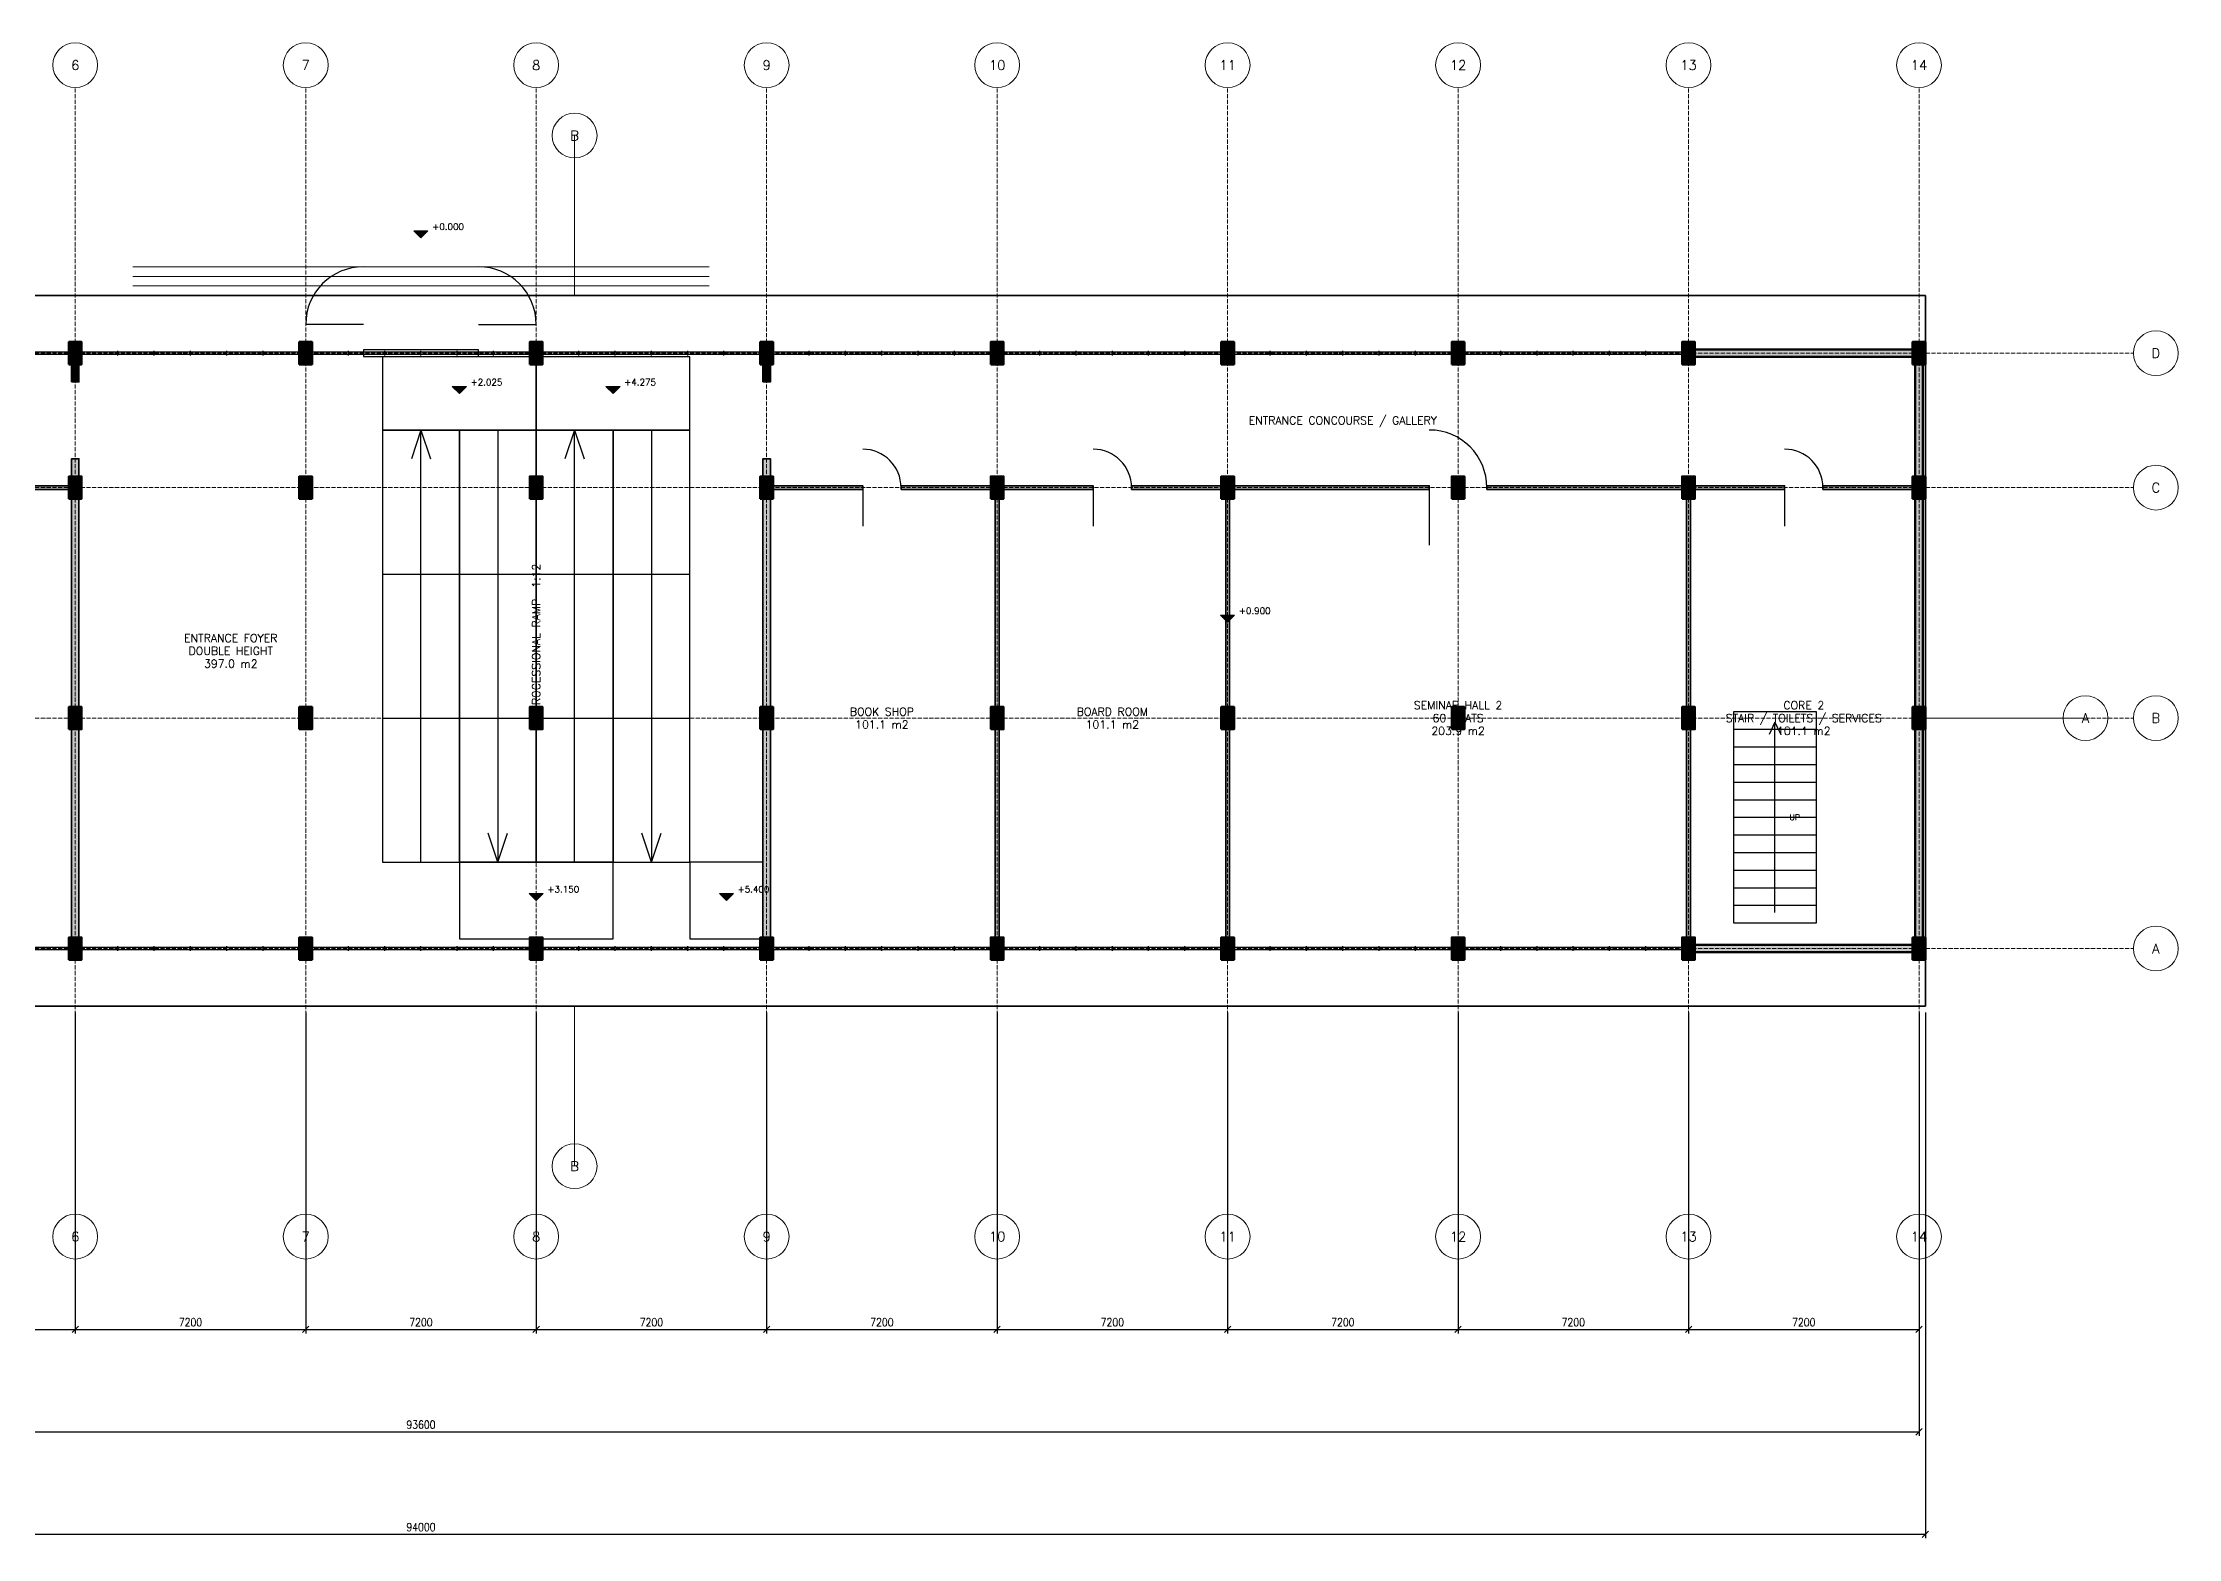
# Model space of a CAD drawing. Header units: millimetres. Extents: x -33945 to 191000, y -348875 to 205218.
# Drawn here: x 34984 to 101700, y -16625 to 30100 of the extents above; entities that cross this region are included whole.
import ezdxf
from ezdxf.enums import TextEntityAlignment as Align

# ---------------------------------------------------------------- set-up
doc = ezdxf.new("R2010")
doc.units = ezdxf.units.MM
doc.header["$LTSCALE"] = 50
doc.linetypes.add('DASHDOT', pattern=[3.556, 2.54, -0.508, 0, -0.508])
for name, color, linetype, lineweight in [('A-ANNO-DIMS', 2, 'Continuous', 13), ('A-ANNO-SYMB', 6, 'Continuous', 18), ('A-ANNO-TEXT', 7, 'Continuous', 18), ('A-DOOR', 2, 'Continuous', 25), ('A-FLOR-LEVL', 6, 'Continuous', 18), ('A-FLOR-RAMP', 3, 'Continuous', 25), ('A-FLOR-STRS', 3, 'Continuous', 25), ('A-GLAZ', 4, 'Continuous', 25), ('A-GRID', 8, 'DASHDOT', 13), ('A-GRID-IDEN', 8, 'Continuous', 13), ('A-SLAB-EDGE', 7, 'Continuous', 35), ('A-WALL-EXTR', 7, 'Continuous', 50), ('A-WALL-INTR', 7, 'Continuous', 35), ('A-WALL-PATT', 253, 'Continuous', 9), ('S-COLS', 1, 'Continuous', 50), ('S-COLS-PATT', 254, 'Continuous', 9)]:
    doc.layers.add(name, color=color, linetype=linetype, lineweight=lineweight)
doc.styles.add('AMA-NOTE', font='romans.shx', dxfattribs={"width": 0.85})
doc.styles.add('AMA-TITLE', font='romand.shx', dxfattribs={"width": 0.9})
doc.dimstyles.new('AMA-100', dxfattribs={"dimscale": 100, "dimtxt": 2.5, "dimasz": 2.5, "dimexe": 1.25, "dimexo": 2, "dimgap": 1, "dimtad": 1, "dimdec": 0, "dimtxsty": 'AMA-NOTE', "dimtsz": 1, "dimcen": 2.5, "dimclrd": 8, "dimclre": 8, "dimclrt": 7, "dimazin": 3, "dimtfac": 1, "dimtmove": 0, "dimatfit": 3})

msp = doc.modelspace()

# ---------------------------------------------------------------- hatches: boundary and pattern name
at = {"layer": 'A-ANNO-SYMB'}
for points in [[(46800, 24000), (46580, 24220), (47020, 24220)], [(48000, 19142), (47780, 19362), (48220, 19362)], [(52800, 19142), (52580, 19362), (53020, 19362)], [(72000, 12000), (71780, 12220), (72220, 12220)], [(50400, 3300), (50180, 3520), (50620, 3520)], [(56342, 3300), (56122, 3520), (56562, 3520)]]:
    msp.add_hatch(color=7, dxfattribs=at).paths.add_polyline_path(points)
at = {"layer": 'A-WALL-PATT'}
for points in [[(35885, 19500), (36115, 19500), (36115, 20050), (35885, 20050)], [(57485, 19500), (57715, 19500), (57715, 20050), (57485, 20050)], [(86600, 20285), (93400, 20285), (93400, 20515), (86600, 20515)], [(93485, 2150), (93715, 2150), (93715, 20050), (93485, 20050)], [(35885, 2150), (36115, 2150), (36115, 17100), (35885, 17100)], [(57485, 2150), (57715, 2150), (57715, 17100), (57485, 17100)], [(33000, 16140), (35940, 16140), (35940, 16260), (33000, 16260)], [(57660, 16140), (60600, 16140), (60600, 16260), (57660, 16260)], [(61800, 16140), (64740, 16140), (64740, 16260), (61800, 16260)], [(64860, 16140), (67800, 16140), (67800, 16260), (64860, 16260)], [(69000, 16140), (71940, 16140), (71940, 16260), (69000, 16260)], [(72060, 16140), (78300, 16140), (78300, 16260), (72060, 16260)], [(80100, 16140), (86340, 16140), (86340, 16260), (80100, 16260)], [(86460, 16140), (89400, 16140), (89400, 16260), (86460, 16260)], [(90600, 16140), (93540, 16140), (93540, 16260), (90600, 16260)], [(64740, 2150), (64860, 2150), (64860, 15850), (64740, 15850)], [(71940, 2150), (72060, 2150), (72060, 15850), (71940, 15850)], [(86340, 2150), (86460, 2150), (86460, 15850), (86340, 15850)], [(86600, 1685), (93400, 1685), (93400, 1915), (86600, 1915)]]:
    msp.add_hatch(color=7, dxfattribs=at).paths.add_polyline_path(points)
at = {"layer": 'S-COLS-PATT'}
for points in [[(35800, 20050), (36200, 20050), (36200, 20750), (35800, 20750)], [(43000, 20050), (43400, 20050), (43400, 20750), (43000, 20750)], [(50200, 20050), (50600, 20050), (50600, 20750), (50200, 20750)], [(57400, 20050), (57800, 20050), (57800, 20750), (57400, 20750)], [(64600, 20050), (65000, 20050), (65000, 20750), (64600, 20750)], [(71800, 20050), (72200, 20050), (72200, 20750), (71800, 20750)], [(79000, 20050), (79400, 20050), (79400, 20750), (79000, 20750)], [(86200, 20050), (86600, 20050), (86600, 20750), (86200, 20750)], [(93400, 20050), (93800, 20050), (93800, 20750), (93400, 20750)], [(35800, 15850), (36200, 15850), (36200, 16550), (35800, 16550)], [(43000, 15850), (43400, 15850), (43400, 16550), (43000, 16550)], [(50200, 15850), (50600, 15850), (50600, 16550), (50200, 16550)], [(57400, 15850), (57800, 15850), (57800, 16550), (57400, 16550)], [(64600, 15850), (65000, 15850), (65000, 16550), (64600, 16550)], [(71800, 15850), (72200, 15850), (72200, 16550), (71800, 16550)], [(79000, 15850), (79400, 15850), (79400, 16550), (79000, 16550)], [(86200, 15850), (86600, 15850), (86600, 16550), (86200, 16550)], [(93400, 15850), (93800, 15850), (93800, 16550), (93400, 16550)], [(35800, 8650), (36200, 8650), (36200, 9350), (35800, 9350)], [(43000, 8650), (43400, 8650), (43400, 9350), (43000, 9350)], [(50200, 8650), (50600, 8650), (50600, 9350), (50200, 9350)], [(57400, 8650), (57800, 8650), (57800, 9350), (57400, 9350)], [(64600, 8650), (65000, 8650), (65000, 9350), (64600, 9350)], [(71800, 8650), (72200, 8650), (72200, 9350), (71800, 9350)], [(79000, 8650), (79400, 8650), (79400, 9350), (79000, 9350)], [(86200, 8650), (86600, 8650), (86600, 9350), (86200, 9350)], [(93400, 8650), (93800, 8650), (93800, 9350), (93400, 9350)], [(35800, 1450), (36200, 1450), (36200, 2150), (35800, 2150)], [(43000, 1450), (43400, 1450), (43400, 2150), (43000, 2150)], [(50200, 1450), (50600, 1450), (50600, 2150), (50200, 2150)], [(57400, 1450), (57800, 1450), (57800, 2150), (57400, 2150)], [(64600, 1450), (65000, 1450), (65000, 2150), (64600, 2150)], [(71800, 1450), (72200, 1450), (72200, 2150), (71800, 2150)], [(79000, 1450), (79400, 1450), (79400, 2150), (79000, 2150)], [(86200, 1450), (86600, 1450), (86600, 2150), (86200, 2150)], [(93400, 1450), (93800, 1450), (93800, 2150), (93400, 2150)]]:
    msp.add_hatch(color=7, dxfattribs=at).paths.add_polyline_path(points)

# ---------------------------------------------------------------- linework, layer by layer
at = {"layer": 'A-ANNO-SYMB'}
for p, q in [((51600, 22200), (51600, 27200)), ((51600, 22200), (53000, 22200)), ((93800, 9000), (93800, 10400)), ((93800, 9000), (98800, 9000)), ((51600, -5000), (51600, 0)), ((51600, 0), (53000, 0))]:
    msp.add_line(p, q, dxfattribs=at)
for points in [[(46800, 24000), (46580, 24220), (47020, 24220)], [(48000, 19142), (47780, 19362), (48220, 19362)], [(52800, 19142), (52580, 19362), (53020, 19362)], [(72000, 12000), (71780, 12220), (72220, 12220)], [(50400, 3300), (50180, 3520), (50620, 3520)], [(56342, 3300), (56122, 3520), (56562, 3520)]]:
    msp.add_lwpolyline(points, close=True, dxfattribs=at)
for centre in [(51600, 27200), (98800, 9000), (51600, -5000)]:
    msp.add_circle(centre, 700, dxfattribs=at)
at = {"layer": 'A-DOOR'}
for p, q in [((45000, 21300), (43200, 21300)), ((48600, 21300), (50400, 21300)), ((60600, 16200), (60600, 15000)), ((67800, 16200), (67800, 15000)), ((78300, 16200), (78300, 14400)), ((89400, 16200), (89400, 15000))]:
    msp.add_line(p, q, dxfattribs=at)
msp.add_lwpolyline([(45000, 20300), (48600, 20300), (48600, 20500), (45000, 20500)], close=True, dxfattribs=at)
for centre, radius, start, end in [((45000, 21300), 1800, 90, 180), ((48600, 21300), 1800, 0, 90), ((60600, 16200), 1200, 0, 90), ((67800, 16200), 1200, 0, 90), ((78300, 16200), 1800, 0, 90), ((89400, 16200), 1200, 0, 90)]:
    msp.add_arc(centre, radius, start, end, dxfattribs=at)
at = {"layer": 'A-FLOR-LEVL'}
for p, q in [((37800, 23100), (55800, 23100)), ((37800, 22800), (55800, 22800)), ((37800, 22500), (55800, 22500))]:
    msp.add_line(p, q, dxfattribs=at)
at = {"layer": 'A-FLOR-RAMP'}
for p, q in [((45600, 18000), (48000, 18000)), ((46800, 18000), (46500, 17100)), ((46800, 4500), (46800, 18000)), ((46800, 18000), (47100, 17100)), ((48000, 18000), (50400, 18000)), ((49200, 18000), (49200, 4500)), ((50400, 18000), (52800, 18000)), ((51600, 18000), (51300, 17100)), ((51600, 4500), (51600, 18000)), ((51600, 18000), (51900, 17100)), ((52800, 18000), (55200, 18000)), ((54000, 18000), (54000, 4500)), ((45600, 13500), (48000, 13500)), ((48000, 13500), (50400, 13500)), ((50400, 13500), (52800, 13500)), ((52800, 13500), (55200, 13500)), ((45600, 9000), (48000, 9000)), ((48000, 9000), (50400, 9000)), ((50400, 9000), (52800, 9000)), ((52800, 9000), (55200, 9000)), ((49200, 4500), (48900, 5400)), ((49200, 4500), (49500, 5400)), ((54000, 4500), (53700, 5400)), ((54000, 4500), (54300, 5400))]:
    msp.add_line(p, q, dxfattribs=at)
for points in [[(45600, 18000), (50400, 18000), (50400, 20285), (45600, 20285)], [(50400, 18000), (55200, 18000), (55200, 20285), (50400, 20285)], [(45600, 4500), (48000, 4500), (48000, 18000), (45600, 18000)], [(48000, 4500), (50400, 4500), (50400, 18000), (48000, 18000)], [(50400, 4500), (52800, 4500), (52800, 18000), (50400, 18000)], [(52800, 4500), (55200, 4500), (55200, 18000), (52800, 18000)], [(48000, 2100), (52800, 2100), (52800, 4500), (48000, 4500)], [(55200, 2100), (57485, 2100), (57485, 4500), (55200, 4500)]]:
    msp.add_lwpolyline(points, close=True, dxfattribs=at)
at = {"layer": 'A-FLOR-STRS'}
for p, q in [((89100, 8870), (88920, 8485)), ((89100, 2930), (89100, 8870)), ((89100, 8870), (89280, 8485)), ((87800, 8650), (90400, 8650)), ((87800, 8100), (90400, 8100)), ((87800, 7550), (90400, 7550)), ((87800, 7000), (90400, 7000)), ((87800, 6450), (90400, 6450)), ((87800, 5900), (90400, 5900)), ((87800, 5350), (90400, 5350)), ((87800, 4800), (90400, 4800)), ((87800, 4250), (90400, 4250)), ((87800, 3700), (90400, 3700)), ((87800, 3150), (90400, 3150))]:
    msp.add_line(p, q, dxfattribs=at)
msp.add_lwpolyline([(87800, 2600), (90400, 2600), (90400, 9200), (87800, 9200)], close=True, dxfattribs=at)
at = {"layer": 'A-GLAZ'}
for p, q in [((37333, 20330), (37333, 20470)), ((38467, 20330), (38467, 20470)), ((39600, 20330), (39600, 20470)), ((40733, 20330), (40733, 20470)), ((41867, 20330), (41867, 20470)), ((44533, 20330), (44533, 20470)), ((45667, 20330), (45667, 20470)), ((46800, 20330), (46800, 20470)), ((47933, 20330), (47933, 20470)), ((49067, 20330), (49067, 20470)), ((51733, 20330), (51733, 20470)), ((52867, 20330), (52867, 20470)), ((54000, 20330), (54000, 20470)), ((55133, 20330), (55133, 20470)), ((56267, 20330), (56267, 20470)), ((58933, 20330), (58933, 20470)), ((60067, 20330), (60067, 20470)), ((61200, 20330), (61200, 20470)), ((62333, 20330), (62333, 20470)), ((63467, 20330), (63467, 20470)), ((66133, 20330), (66133, 20470)), ((67267, 20330), (67267, 20470)), ((68400, 20330), (68400, 20470)), ((69533, 20330), (69533, 20470)), ((70667, 20330), (70667, 20470)), ((73333, 20330), (73333, 20470)), ((74467, 20330), (74467, 20470)), ((75600, 20330), (75600, 20470)), ((76733, 20330), (76733, 20470)), ((77867, 20330), (77867, 20470)), ((80533, 20330), (80533, 20470)), ((81667, 20330), (81667, 20470)), ((82800, 20330), (82800, 20470)), ((83933, 20330), (83933, 20470)), ((85067, 20330), (85067, 20470)), ((37333, 1730), (37333, 1870)), ((38467, 1730), (38467, 1870)), ((39600, 1730), (39600, 1870)), ((40733, 1730), (40733, 1870)), ((41867, 1730), (41867, 1870)), ((44533, 1730), (44533, 1870)), ((45667, 1730), (45667, 1870)), ((46800, 1730), (46800, 1870)), ((47933, 1730), (47933, 1870)), ((49067, 1730), (49067, 1870)), ((51733, 1730), (51733, 1870)), ((52867, 1730), (52867, 1870)), ((54000, 1730), (54000, 1870)), ((55133, 1730), (55133, 1870)), ((56267, 1730), (56267, 1870)), ((58933, 1730), (58933, 1870)), ((60067, 1730), (60067, 1870)), ((61200, 1730), (61200, 1870)), ((62333, 1730), (62333, 1870)), ((63467, 1730), (63467, 1870)), ((66133, 1730), (66133, 1870)), ((67267, 1730), (67267, 1870)), ((68400, 1730), (68400, 1870)), ((69533, 1730), (69533, 1870)), ((70667, 1730), (70667, 1870)), ((73333, 1730), (73333, 1870)), ((74467, 1730), (74467, 1870)), ((75600, 1730), (75600, 1870)), ((76733, 1730), (76733, 1870)), ((77867, 1730), (77867, 1870)), ((80533, 1730), (80533, 1870)), ((81667, 1730), (81667, 1870)), ((82800, 1730), (82800, 1870)), ((83933, 1730), (83933, 1870)), ((85067, 1730), (85067, 1870))]:
    msp.add_line(p, q, dxfattribs=at)
for points in [[(29000, 20370), (35800, 20370), (35800, 20430), (29000, 20430)], [(36200, 20370), (43000, 20370), (43000, 20430), (36200, 20430)], [(43400, 20370), (50200, 20370), (50200, 20430), (43400, 20430)], [(50600, 20370), (57400, 20370), (57400, 20430), (50600, 20430)], [(57800, 20370), (64600, 20370), (64600, 20430), (57800, 20430)], [(65000, 20370), (71800, 20370), (71800, 20430), (65000, 20430)], [(72200, 20370), (79000, 20370), (79000, 20430), (72200, 20430)], [(79400, 20370), (86200, 20370), (86200, 20430), (79400, 20430)], [(29000, 1770), (35800, 1770), (35800, 1830), (29000, 1830)], [(36200, 1770), (43000, 1770), (43000, 1830), (36200, 1830)], [(43400, 1770), (50200, 1770), (50200, 1830), (43400, 1830)], [(50600, 1770), (57400, 1770), (57400, 1830), (50600, 1830)], [(57800, 1770), (64600, 1770), (64600, 1830), (57800, 1830)], [(65000, 1770), (71800, 1770), (71800, 1830), (65000, 1830)], [(72200, 1770), (79000, 1770), (79000, 1830), (72200, 1830)], [(79400, 1770), (86200, 1770), (86200, 1830), (79400, 1830)]]:
    msp.add_lwpolyline(points, close=True, dxfattribs=at)
at = {"layer": 'A-GRID'}
for p, q in [((36000, -6500), (36000, 28700)), ((43200, -6500), (43200, 28700)), ((50400, -6500), (50400, 28700)), ((57600, -6500), (57600, 28700)), ((64800, -6500), (64800, 28700)), ((72000, -6500), (72000, 28700)), ((79200, -6500), (79200, 28700)), ((86400, -6500), (86400, 28700)), ((93600, -6500), (93600, 28700)), ((-6700, 20400), (100300, 20400)), ((-6700, 16200), (100300, 16200)), ((-6700, 9000), (100300, 9000)), ((-6700, 1800), (100300, 1800))]:
    msp.add_line(p, q, dxfattribs=at)
at = {"layer": 'A-GRID-IDEN'}
for centre in [(36000, 29400), (43200, 29400), (50400, 29400), (57600, 29400), (64800, 29400), (72000, 29400), (79200, 29400), (86400, 29400), (93600, 29400), (101000, 20400), (101000, 16200), (101000, 9000), (101000, 1800), (36000, -7200), (43200, -7200), (50400, -7200), (57600, -7200), (64800, -7200), (72000, -7200), (79200, -7200), (86400, -7200), (93600, -7200)]:
    msp.add_circle(centre, 700, dxfattribs=at)
at = {"layer": 'A-SLAB-EDGE'}
msp.add_lwpolyline([(-200, 0), (93800, 0), (93800, 22200), (-200, 22200)], close=True, dxfattribs=at)
at = {"layer": 'A-WALL-EXTR'}
for points in [[(86600, 20285), (93400, 20285), (93400, 20515), (86600, 20515)], [(93485, 2150), (93715, 2150), (93715, 20050), (93485, 20050)], [(86600, 1685), (93400, 1685), (93400, 1915), (86600, 1915)]]:
    msp.add_lwpolyline(points, close=True, dxfattribs=at)
at = {"layer": 'A-WALL-INTR'}
for points in [[(35885, 19500), (36115, 19500), (36115, 20050), (35885, 20050)], [(57485, 19500), (57715, 19500), (57715, 20050), (57485, 20050)], [(35885, 2150), (36115, 2150), (36115, 17100), (35885, 17100)], [(57485, 2150), (57715, 2150), (57715, 17100), (57485, 17100)], [(33000, 16140), (35940, 16140), (35940, 16260), (33000, 16260)], [(57660, 16140), (60600, 16140), (60600, 16260), (57660, 16260)], [(61800, 16140), (64740, 16140), (64740, 16260), (61800, 16260)], [(64860, 16140), (67800, 16140), (67800, 16260), (64860, 16260)], [(69000, 16140), (71940, 16140), (71940, 16260), (69000, 16260)], [(72060, 16140), (78300, 16140), (78300, 16260), (72060, 16260)], [(80100, 16140), (86340, 16140), (86340, 16260), (80100, 16260)], [(86460, 16140), (89400, 16140), (89400, 16260), (86460, 16260)], [(90600, 16140), (93540, 16140), (93540, 16260), (90600, 16260)], [(64740, 2150), (64860, 2150), (64860, 15850), (64740, 15850)], [(71940, 2150), (72060, 2150), (72060, 15850), (71940, 15850)], [(86340, 2150), (86460, 2150), (86460, 15850), (86340, 15850)]]:
    msp.add_lwpolyline(points, close=True, dxfattribs=at)
at = {"layer": 'S-COLS'}
for points in [[(35800, 20050), (36200, 20050), (36200, 20750), (35800, 20750)], [(43000, 20050), (43400, 20050), (43400, 20750), (43000, 20750)], [(50200, 20050), (50600, 20050), (50600, 20750), (50200, 20750)], [(57400, 20050), (57800, 20050), (57800, 20750), (57400, 20750)], [(64600, 20050), (65000, 20050), (65000, 20750), (64600, 20750)], [(71800, 20050), (72200, 20050), (72200, 20750), (71800, 20750)], [(79000, 20050), (79400, 20050), (79400, 20750), (79000, 20750)], [(86200, 20050), (86600, 20050), (86600, 20750), (86200, 20750)], [(93400, 20050), (93800, 20050), (93800, 20750), (93400, 20750)], [(35800, 15850), (36200, 15850), (36200, 16550), (35800, 16550)], [(43000, 15850), (43400, 15850), (43400, 16550), (43000, 16550)], [(50200, 15850), (50600, 15850), (50600, 16550), (50200, 16550)], [(57400, 15850), (57800, 15850), (57800, 16550), (57400, 16550)], [(64600, 15850), (65000, 15850), (65000, 16550), (64600, 16550)], [(71800, 15850), (72200, 15850), (72200, 16550), (71800, 16550)], [(79000, 15850), (79400, 15850), (79400, 16550), (79000, 16550)], [(86200, 15850), (86600, 15850), (86600, 16550), (86200, 16550)], [(93400, 15850), (93800, 15850), (93800, 16550), (93400, 16550)], [(35800, 8650), (36200, 8650), (36200, 9350), (35800, 9350)], [(43000, 8650), (43400, 8650), (43400, 9350), (43000, 9350)], [(50200, 8650), (50600, 8650), (50600, 9350), (50200, 9350)], [(57400, 8650), (57800, 8650), (57800, 9350), (57400, 9350)], [(64600, 8650), (65000, 8650), (65000, 9350), (64600, 9350)], [(71800, 8650), (72200, 8650), (72200, 9350), (71800, 9350)], [(79000, 8650), (79400, 8650), (79400, 9350), (79000, 9350)], [(86200, 8650), (86600, 8650), (86600, 9350), (86200, 9350)], [(93400, 8650), (93800, 8650), (93800, 9350), (93400, 9350)], [(35800, 1450), (36200, 1450), (36200, 2150), (35800, 2150)], [(43000, 1450), (43400, 1450), (43400, 2150), (43000, 2150)], [(50200, 1450), (50600, 1450), (50600, 2150), (50200, 2150)], [(57400, 1450), (57800, 1450), (57800, 2150), (57400, 2150)], [(64600, 1450), (65000, 1450), (65000, 2150), (64600, 2150)], [(71800, 1450), (72200, 1450), (72200, 2150), (71800, 2150)], [(79000, 1450), (79400, 1450), (79400, 2150), (79000, 2150)], [(86200, 1450), (86600, 1450), (86600, 2150), (86200, 2150)], [(93400, 1450), (93800, 1450), (93800, 2150), (93400, 2150)]]:
    msp.add_lwpolyline(points, close=True, dxfattribs=at)

# ---------------------------------------------------------------- texts
at = {"layer": 'A-ANNO-SYMB', "style": 'AMA-TITLE'}
for s, p in [('B', (51600, 27200)), ('A', (98800, 9000)), ('B', (51600, -5000))]:
    msp.add_text(s, height=300, dxfattribs=at).set_placement(p, align=Align.MIDDLE_CENTER)
at = {"layer": 'A-ANNO-SYMB', "style": 'AMA-NOTE'}
for s, p in [('+0.000', (47150, 24352)), ('+2.025', (48350, 19494)), ('+4.275', (53150, 19494)), ('+0.900', (72350, 12352)), ('+3.150', (50750, 3652)), ('+5.400', (56692, 3652))]:
    msp.add_text(s, height=200, dxfattribs=at).set_placement(p, align=Align.MIDDLE_LEFT)
at = {"layer": 'A-ANNO-TEXT', "style": 'AMA-NOTE'}
for s, p in [('ENTRANCE CONCOURSE / GALLERY', (75600, 18300)), ('ENTRANCE FOYER', (40858, 11500)), ('DOUBLE HEIGHT', (40858, 11100)), ('397.0 m2', (40858, 10700)), ('SEMINAR HALL 2', (79200, 9400)), ('CORE 2', (90000, 9400)), ('BOOK SHOP', (61200, 9200)), ('101.1 m2', (61200, 8800)), ('BOARD ROOM', (68400, 9200)), ('101.1 m2', (68400, 8800)), ('203.9 m2', (79200, 8600)), ('60 SEATS', (79200, 9000)), ('STAIR / TOILETS / SERVICES', (90000, 9000)), ('101.1 m2', (90000, 8600))]:
    msp.add_text(s, height=250, dxfattribs=at).set_placement(p, align=Align.MIDDLE_CENTER)
msp.add_text('PROCESSIONAL RAMP  1:12', height=250, rotation=90, dxfattribs=at).set_placement((50400, 11500), align=Align.MIDDLE_CENTER)
msp.add_text('UP', height=180, dxfattribs=at).set_placement((89550, 5900), align=Align.MIDDLE_LEFT)
at = {"layer": 'A-GRID-IDEN', "style": 'AMA-TITLE'}
for s, p in [('6', (36000, 29400)), ('7', (43200, 29400)), ('8', (50400, 29400)), ('9', (57600, 29400)), ('10', (64800, 29400)), ('11', (72000, 29400)), ('12', (79200, 29400)), ('13', (86400, 29400)), ('14', (93600, 29400)), ('D', (101000, 20400)), ('C', (101000, 16200)), ('B', (101000, 9000)), ('A', (101000, 1800)), ('6', (36000, -7200)), ('7', (43200, -7200)), ('8', (50400, -7200)), ('9', (57600, -7200)), ('10', (64800, -7200)), ('11', (72000, -7200)), ('12', (79200, -7200)), ('13', (86400, -7200)), ('14', (93600, -7200))]:
    msp.add_text(s, height=300, dxfattribs=at).set_placement(p, align=Align.MIDDLE_CENTER)

# ---------------------------------------------------------------- dimensions: what is measured, and where the dimension line sits
at = {"layer": 'A-ANNO-DIMS'}
for base, p1, p2 in [((-200, -16500), (-200, 0), (93800, 0)), ((0, -13300), (0, 0), (93600, 0)), ((28800, -10100), (28800, 0), (36000, 0)), ((36000, -10100), (36000, 0), (43200, 0)), ((43200, -10100), (43200, 0), (50400, 0)), ((50400, -10100), (50400, 0), (57600, 0)), ((57600, -10100), (57600, 0), (64800, 0)), ((64800, -10100), (64800, 0), (72000, 0)), ((72000, -10100), (72000, 0), (79200, 0)), ((79200, -10100), (79200, 0), (86400, 0)), ((86400, -10100), (86400, 0), (93600, 0))]:
    msp.add_linear_dim(base=base, p1=p1, p2=p2, dimstyle='AMA-100', dxfattribs=at).render()

doc.saveas('drawing.dxf')
